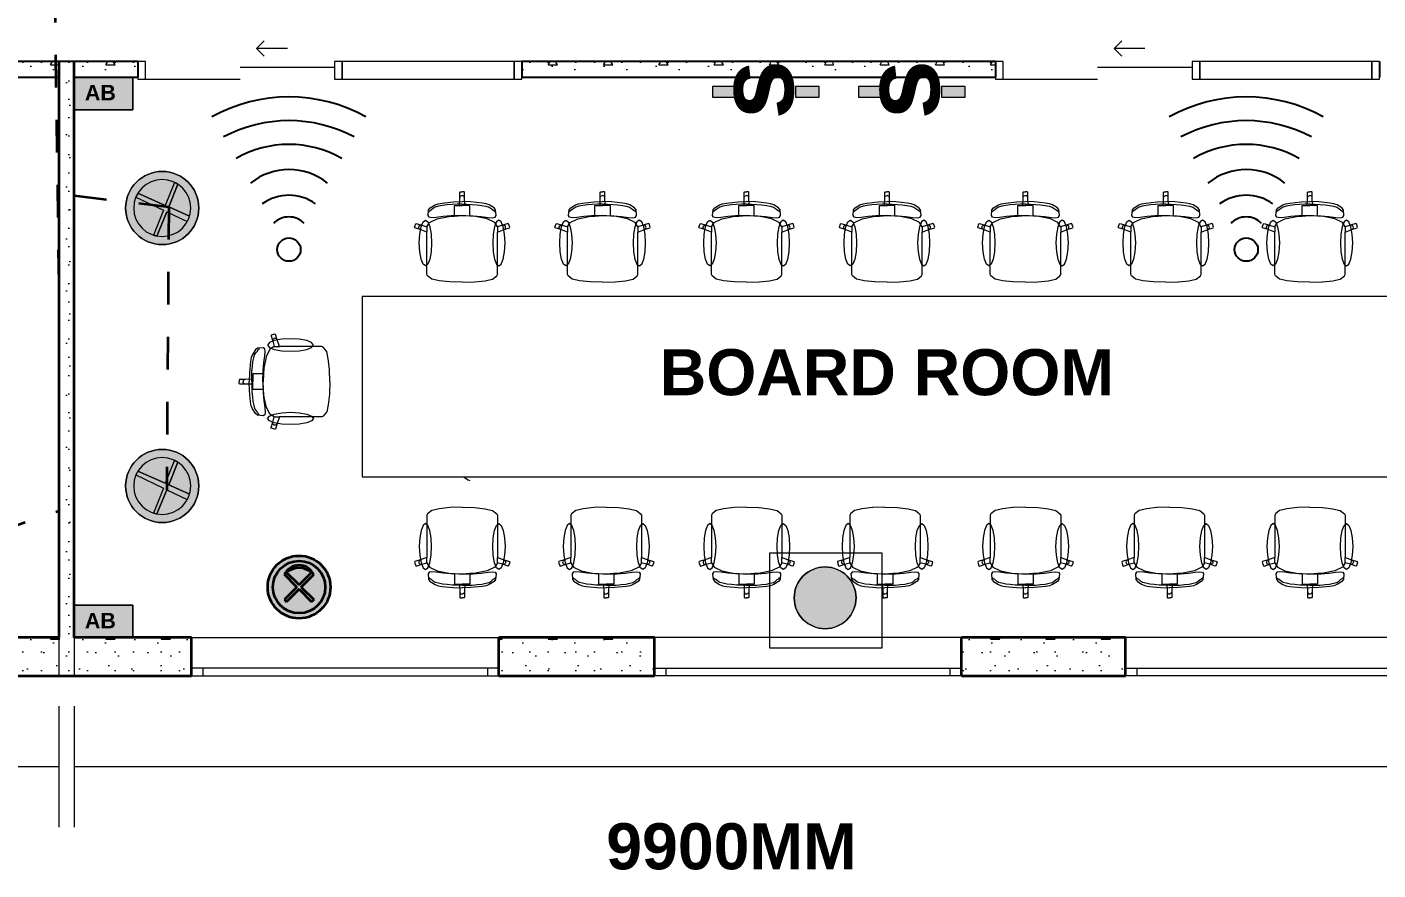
# Model space of a CAD drawing. Header units: millimetres. Extents: x -100675 to 28000, y -21133 to 42228.
# Drawn here: x -66573 to -57778, y 680 to 6170 of the extents above; entities that cross this region are included whole.
import ezdxf

# ---------------------------------------------------------------- set-up
doc = ezdxf.new("R2010")
doc.units = ezdxf.units.MM
doc.header["$MEASUREMENT"] = 0
doc.linetypes.add('Dashed', pattern=[423.333333, 211.666667, -211.666667])
doc.linetypes.add('Wipeout_Contour', pattern=[1000, 0, -1000])
for name, color, linetype, lineweight in [('New_2D Drafting - General_Pen_No__1', 7, 'Continuous', 13), ('New_2D Drafting - General_Pen_No__15', 214, 'Continuous', 25), ('New_2D Drafting - General_Pen_No__19', 255, 'Continuous', 0), ('New_2D Drafting - General_Pen_No__2', 8, 'Continuous', 15), ('New_2D Drafting - General_Pen_No__46', 5, 'Continuous', 25), ('New_2D Drafting - General_Pen_No__52', 15, 'Continuous', 20), ('New_Annotation - Text_Pen_No__19', 255, 'Continuous', 0), ('New_ARCHICAD Doors_Pen_No__47', 7, 'Continuous', 25), ('New_ARCHICAD Windows_Pen_No__27', 7, 'Continuous', 35), ('New_Interior - Furniture _Pen_No__19', 255, 'Continuous', 0), ('New_Structural - Bearing_Pen_No__20', 1, 'Continuous', 0), ('New_Structural - Bearing_Pen_No__21', 7, 'Continuous', 35), ('New_Structural - Bearing_Pen_No__27', 7, 'Continuous', 35), ('New_Structural - Bearing_Pen_No__46', 5, 'Continuous', 25), ('New_Structural - Bearing_Pen_No__47', 7, 'Continuous', 25), ('New_Structural - Bearing_Pen_No__98', 154, 'Continuous', 13)]:
    doc.layers.add(name, color=color, linetype=linetype, lineweight=lineweight)
for name, color, linetype, lineweight, true_color in [('New_2D Drafting - General_Pen_No__62', 7, 'Continuous', 20, 0xaaaaaa), ('New_2D Drafting - General_Pen_No__82', 7, 'Continuous', 20, 0xaaaaaa), ('New_Annotation - Text_Pen_No__86', 7, 'Continuous', 20, 0x5555ff), ('New_ARCHICAD Doors_Pen_No__23', 7, 'Continuous', 20, 0xff6600), ('New_ARCHICAD Doors_Pen_No__3', 7, 'Continuous', 18, 0xff6600), ('New_ARCHICAD Windows_Pen_No__23', 7, 'Continuous', 20, 0xff6600), ('New_ARCHICAD Windows_Pen_No__3', 7, 'Continuous', 18, 0xff6600), ('New_Interior - Furniture _Pen_No__4', 7, 'Continuous', 20, 0x029e21), ('New_Structural - Bearing_Pen_No__169', 7, 'Continuous', 13, 0x68b353), ('New_Structural - Bearing_Pen_No__170', 7, 'Continuous', 13, 0x9f9f00), ('New_Structural - Bearing_Pen_No__61', 7, 'Continuous', 20, 0x6a6a6a), ('New_Structural - Bearing_Pen_No__89', 7, 'Continuous', 20, 0x71cebe)]:
    doc.layers.add(name, color=color, linetype=linetype, lineweight=lineweight, true_color=true_color)
for name, color, linetype in [('New_ARCHICAD Doors', 7, 'Continuous'), ('New_ARCHICAD Windows', 7, 'Continuous'), ('New_Interior - Furniture', 7, 'Continuous'), ('New_Structural - Bearing', 7, 'Continuous')]:
    doc.layers.add(name, color=color, linetype=linetype)
doc.styles.add('GENERATED_STYLE_2', font='arial.ttf')
doc.linetypes.add('Double Slash', pattern='A,0,[2,commercial building_1.Shx,S=15.679012,R=0,X=0,Y=0],-1975.555563,0', length=1975.555563)
pattern_1 = [(0, (0, 0), (0, 623.5383), [60, -300]), (0, (180, 311.8), (0, 623.5383), [60, -300]), (60, (0, 0), (-540, 311.769), [60, -300]), (60, (360, 0), (-540, 311.769), [60, -300]), (120, (60, 0), (540, 311.769), [60, -300]), (120, (420, 0), (540, 311.769), [60, -300]), (0, (0, 60), (0, 120), [0, -120, 0, -180]), (45, (60, 60), (-84.85282, 84.85282), [0, -90, 0, -150])]

# ---------------------------------------------------------------- blocks, each defined once
blk = doc.blocks.new('Slab_7', base_point=(-65692.7, 5229.3))
at = {"layer": 'New_Structural - Bearing_Pen_No__89', "color": 123, "linetype": 'Continuous', "lineweight": 20, "true_color": 0x71cebe, "flags": 128}
for points in [[(-65692.7, 5229.3, -1), (-65692.7, 4752.8, -1)], [(-65692.7, 5176.6, 1), (-65692.7, 4805.5, 1)]]:
    blk.add_lwpolyline(points, format="xyb", close=True, dxfattribs=at)
blk = doc.blocks.new('Slab_8', base_point=(-65692.7, 3419.5))
at = {"layer": 'New_Structural - Bearing_Pen_No__89', "color": 123, "linetype": 'Continuous', "lineweight": 20, "true_color": 0x71cebe, "flags": 128}
for points in [[(-65692.7, 3419.5, -1), (-65692.7, 2943.1, -1)], [(-65692.7, 3366.8, 1), (-65692.7, 2995.7, 1)]]:
    blk.add_lwpolyline(points, format="xyb", close=True, dxfattribs=at)
blk = doc.blocks.new('Arch Sliding Door with Sidelight on Side 2 and Transom 24')
at = {"layer": 'New_ARCHICAD Doors_Pen_No__23', "color": 30, "linetype": 'Continuous', "lineweight": 20, "true_color": 0xff6600}
for p, q in [((-1200, 0), (-1250, 0)), ((-1250, 0), (-1250, -115)), ((-1200, -115), (-1200, 0)), ((-30, 0), (-80, 0)), ((-80, 0), (-80, -115)), ((-30, -115), (-30, 0)), ((1250, 0), (1200, 0)), ((1200, 0), (1200, -115)), ((1250, -115), (1250, 0)), ((-1250, -115), (-1200, -115)), ((-80, -115), (-30, -115)), ((1200, -115), (1250, -115))]:
    blk.add_line(p, q, dxfattribs=at)
at = {"layer": 'New_ARCHICAD Doors_Pen_No__23', "color": 30, "linetype": 'Continuous', "lineweight": 20, "true_color": 0xff6600, "flags": 128}
blk.add_lwpolyline([(-1200, -115), (-80, -115), (-80, 0), (-1200, 0)], close=True, dxfattribs=at)
at = {"layer": 'New_ARCHICAD Doors_Pen_No__3', "color": 30, "linetype": 'Continuous', "lineweight": 18, "true_color": 0xff6600}
for p, q in [((1200, 0), (585, 0)), ((585, -80), (-30, -80)), ((477.5, -200), (427.5, -150)), ((277.5, -200), (477.5, -200)), ((477.5, -200), (427.5, -250))]:
    blk.add_line(p, q, dxfattribs=at)
at = {"layer": 'New_ARCHICAD Doors_Pen_No__47', "color": 7, "linetype": 'Continuous', "lineweight": 25}
for p, q in [((-1250, -115), (-1250, -15)), ((-1250, -115), (-1250, -15)), ((1250, -115), (1250, -15)), ((1250, -115), (1250, -15))]:
    blk.add_line(p, q, dxfattribs=at)
blk = doc.blocks.new('Wall_18', base_point=(-56365.8, 5944.5))
at = {"color": 254, "linetype": 'Wipeout_Contour', "lineweight": 0, "ltscale": 267070.73157}
blk.add_wipeout([(-66365.8, 5944.5), (-66648.1, 5944.5), (-66648.1, 5844.5), (-66365.8, 5844.5)], dxfattribs=at).dxf.layer = 'New_Structural - Bearing'
at = {"color": 254, "linetype": 'Wipeout_Contour', "lineweight": 0, "ltscale": 265282.929399}
blk.add_wipeout([(-66265.8, 5844.5), (-65850.7, 5844.5), (-65850.7, 5944.5), (-66265.8, 5944.5)], dxfattribs=at).dxf.layer = 'New_Structural - Bearing'
at = {"color": 254, "linetype": 'Wipeout_Contour', "lineweight": 0, "ltscale": 248361.186796}
blk.add_wipeout([(-63350.7, 5944.5), (-63350.7, 5844.5), (-60268.6, 5844.5), (-60268.6, 5944.5)], dxfattribs=at).dxf.layer = 'New_Structural - Bearing'
at = {"layer": 'New_Structural - Bearing_Pen_No__169', "linetype": 'Continuous', "lineweight": 13, "true_color": 0x68b353}
h = blk.add_hatch(dxfattribs=at)
h.set_pattern_fill('Structural_Concrete', color=85, style=0, pattern_type=2)
h.set_pattern_definition(pattern_1)
h.paths.add_polyline_path([(-66365.8, 5944.5), (-66648.1, 5944.5), (-66648.1, 5844.5), (-66365.8, 5844.5)])
h = blk.add_hatch(dxfattribs=at)
h.set_pattern_fill('Structural_Concrete', color=85, style=0, pattern_type=2)
h.set_pattern_definition(pattern_1)
h.paths.add_polyline_path([(-66265.8, 5844.5), (-65850.7, 5844.5), (-65850.7, 5944.5), (-66265.8, 5944.5)])
h = blk.add_hatch(dxfattribs=at)
h.set_pattern_fill('Structural_Concrete', color=85, style=0, pattern_type=2)
h.set_pattern_definition(pattern_1)
h.paths.add_polyline_path([(-63350.7, 5944.5), (-63350.7, 5844.5), (-60268.6, 5844.5), (-60268.6, 5944.5)])
at = {"layer": 'New_Structural - Bearing_Pen_No__27', "color": 7, "linetype": 'Continuous', "lineweight": 35}
for p, q in [((-66365.8, 5944.5), (-66365.8, 5844.5)), ((-66265.8, 5844.5), (-66265.8, 5944.5))]:
    blk.add_line(p, q, dxfattribs=at)
at = {"layer": 'New_Structural - Bearing_Pen_No__47', "color": 7, "linetype": 'Continuous', "lineweight": 25}
for p, q in [((-65850.7, 5944.5), (-65850.7, 5844.5)), ((-63350.7, 5944.5), (-63350.7, 5844.5)), ((-60268.6, 5944.5), (-60268.6, 5844.5))]:
    blk.add_line(p, q, dxfattribs=at)
at = {"layer": 'New_Structural - Bearing_Pen_No__47', "color": 7, "linetype": 'Continuous', "lineweight": 25, "flags": 128}
for points in [[(-65850.7, 5944.5), (-66648.1, 5944.5)], [(-60268.6, 5944.5), (-63350.7, 5944.5)], [(-66648.1, 5844.5), (-66365.8, 5844.5)], [(-66265.8, 5844.5), (-65850.7, 5844.5)], [(-63350.7, 5844.5), (-60268.6, 5844.5)]]:
    blk.add_lwpolyline(points, dxfattribs=at)
at = {"layer": 'New_ARCHICAD Doors', "color": 21, "linetype": 'Continuous', "lineweight": 18, "true_color": 0xff9955, "zscale": 1000, "rotation": 180}
for p in [(-64600.7, 5829.5), (-59018.6, 5829.5)]:
    blk.add_blockref('Arch Sliding Door with Sidelight on Side 2 and Transom 24', p, dxfattribs=at)
blk = doc.blocks.new('Window 24_2')
at = {"layer": 'New_ARCHICAD Windows_Pen_No__23', "color": 30, "linetype": 'Continuous', "lineweight": 20, "true_color": 0xff6600}
for p, q in [((-1000, 0), (-925, 0)), ((-925, 0), (-925, -50)), ((925, -50), (925, 0)), ((925, 0), (1000, 0)), ((-925, -50), (-1000, -50)), ((1000, -50), (925, -50))]:
    blk.add_line(p, q, dxfattribs=at)
at = {"layer": 'New_ARCHICAD Windows_Pen_No__27', "color": 7, "linetype": 'Continuous', "lineweight": 35}
for p, q in [((-1000, 0), (-1000, -50)), ((-1000, 0), (-1000, -50)), ((1000, 0), (1000, -50)), ((1000, 0), (1000, -50)), ((-1000, -50), (-1000, -250)), ((1000, -50), (1000, -250))]:
    blk.add_line(p, q, dxfattribs=at)
at = {"layer": 'New_ARCHICAD Windows_Pen_No__3', "color": 30, "linetype": 'Continuous', "lineweight": 18, "true_color": 0xff6600}
for p, q in [((-1000, 0), (1000, 0)), ((-925, 0), (925, 0)), ((925, -50), (-925, -50)), ((-1000, -250), (1000, -250))]:
    blk.add_line(p, q, dxfattribs=at)
blk = doc.blocks.new('Wall_24', base_point=(-56365.8, 2194.5))
at = {"color": 254, "linetype": 'Wipeout_Contour', "lineweight": 0, "ltscale": 265405.390621}
blk.add_wipeout([(-67136.7, 2194.5), (-67136.7, 1944.5), (-65501.2, 1944.5), (-65501.2, 2194.5)], dxfattribs=at).dxf.layer = 'New_Structural - Bearing'
at = {"color": 254, "linetype": 'Wipeout_Contour', "lineweight": 0, "ltscale": 252116.047332}
blk.add_wipeout([(-63501.2, 1944.5), (-62488.6, 1944.5), (-62488.6, 2194.5), (-63501.2, 2194.5)], dxfattribs=at).dxf.layer = 'New_Structural - Bearing'
at = {"color": 254, "linetype": 'Wipeout_Contour', "lineweight": 0, "ltscale": 239965.016804}
blk.add_wipeout([(-60488.6, 1944.5), (-59422.2, 1944.5), (-59422.2, 2194.5), (-60488.6, 2194.5)], dxfattribs=at).dxf.layer = 'New_Structural - Bearing'
at = {"layer": 'New_Structural - Bearing_Pen_No__170', "linetype": 'Continuous', "lineweight": 13, "true_color": 0x9f9f00}
h = blk.add_hatch(dxfattribs=at)
h.set_pattern_fill('Structural_Concrete', color=54, style=0, pattern_type=2)
h.set_pattern_definition(pattern_1)
h.paths.add_polyline_path([(-67136.7, 2194.5), (-67136.7, 1944.5), (-65501.2, 1944.5), (-65501.2, 2194.5)])
h = blk.add_hatch(dxfattribs=at)
h.set_pattern_fill('Structural_Concrete', color=54, style=0, pattern_type=2)
h.set_pattern_definition(pattern_1)
h.paths.add_polyline_path([(-63501.2, 1944.5), (-62488.6, 1944.5), (-62488.6, 2194.5), (-63501.2, 2194.5)])
h = blk.add_hatch(dxfattribs=at)
h.set_pattern_fill('Structural_Concrete', color=54, style=0, pattern_type=2)
h.set_pattern_definition(pattern_1)
h.paths.add_polyline_path([(-60488.6, 1944.5), (-59422.2, 1944.5), (-59422.2, 2194.5), (-60488.6, 2194.5)])
at = {"layer": 'New_Structural - Bearing_Pen_No__27', "color": 7, "linetype": 'Continuous', "lineweight": 35}
for p, q in [((-65501.2, 1994.5), (-65501.2, 2194.5)), ((-63501.2, 1994.5), (-63501.2, 2194.5)), ((-62488.6, 1994.5), (-62488.6, 2194.5)), ((-60488.6, 1994.5), (-60488.6, 2194.5)), ((-59422.2, 1994.5), (-59422.2, 2194.5)), ((-65501.2, 1944.5), (-65501.2, 1994.5)), ((-63501.2, 1944.5), (-63501.2, 1994.5)), ((-62488.6, 1944.5), (-62488.6, 1994.5)), ((-60488.6, 1944.5), (-60488.6, 1994.5)), ((-59422.2, 1944.5), (-59422.2, 1994.5))]:
    blk.add_line(p, q, dxfattribs=at)
at = {"layer": 'New_Structural - Bearing_Pen_No__27', "color": 7, "linetype": 'Continuous', "lineweight": 35, "flags": 128}
for points in [[(-66365.8, 2194.5), (-67136.7, 2194.5)], [(-65501.2, 2194.5), (-66265.8, 2194.5)], [(-62488.6, 2194.5), (-63501.2, 2194.5)], [(-59422.2, 2194.5), (-60488.6, 2194.5)], [(-67136.7, 1944.5), (-65501.2, 1944.5)], [(-63501.2, 1944.5), (-62488.6, 1944.5)], [(-60488.6, 1944.5), (-59422.2, 1944.5)]]:
    blk.add_lwpolyline(points, dxfattribs=at)
at = {"layer": 'New_ARCHICAD Windows', "color": 21, "linetype": 'Continuous', "lineweight": 18, "true_color": 0xff9955, "xscale": -1, "zscale": 1000, "rotation": 180}
blk.add_blockref('Window 24_2', (-64501.2, 1944.5), dxfattribs=at)
at = {"layer": 'New_ARCHICAD Windows', "color": 21, "linetype": 'Continuous', "lineweight": 18, "true_color": 0xff9955, "zscale": 1000, "rotation": 180}
for p in [(-61488.6, 1944.5), (-58422.2, 1944.5)]:
    blk.add_blockref('Window 24_2', p, dxfattribs=at)
blk = doc.blocks.new('Wall_31', base_point=(-66365.8, 5944.5))
at = {"color": 254, "linetype": 'Wipeout_Contour', "lineweight": 0, "ltscale": 266308.979982}
blk.add_wipeout([(-66365.8, 5844.5), (-66265.8, 5844.5), (-66265.8, 5944.5), (-66365.8, 5944.5)], dxfattribs=at).dxf.layer = 'New_Structural - Bearing'
at = {"layer": 'New_Structural - Bearing_Pen_No__170', "linetype": 'Continuous', "lineweight": 13, "true_color": 0x9f9f00}
h = blk.add_hatch(dxfattribs=at)
h.set_pattern_fill('Structural_Concrete', color=54, style=0, pattern_type=2)
h.set_pattern_definition(pattern_1)
h.paths.add_polyline_path([(-66365.8, 5844.5), (-66265.8, 5844.5), (-66265.8, 5944.5), (-66365.8, 5944.5)])
at = {"layer": 'New_Structural - Bearing_Pen_No__47', "color": 7, "linetype": 'Continuous', "lineweight": 25}
blk.add_line((-66265.8, 5944.5), (-66365.8, 5944.5), dxfattribs=at)
at = {"color": 254, "linetype": 'Wipeout_Contour', "lineweight": 0, "ltscale": 265849.790676}
blk.add_wipeout([(-66365.8, 5844.5), (-66365.8, 2194.5), (-66265.8, 2194.5), (-66265.8, 5844.5)], dxfattribs=at).dxf.layer = 'New_Structural - Bearing'
at = {"layer": 'New_Structural - Bearing_Pen_No__170', "linetype": 'Continuous', "lineweight": 13, "true_color": 0x9f9f00}
h = blk.add_hatch(dxfattribs=at)
h.set_pattern_fill('Structural_Concrete', color=54, style=0, pattern_type=2)
h.set_pattern_definition(pattern_1)
h.paths.add_polyline_path([(-66365.8, 5844.5), (-66365.8, 2194.5), (-66265.8, 2194.5), (-66265.8, 5844.5)])
at = {"layer": 'New_Structural - Bearing_Pen_No__27', "color": 7, "linetype": 'Continuous', "lineweight": 35}
for p, q in [((-66365.8, 5944.5), (-66365.8, 5844.5)), ((-66265.8, 5844.5), (-66265.8, 5944.5))]:
    blk.add_line(p, q, dxfattribs=at)
at = {"layer": 'New_Structural - Bearing_Pen_No__27', "color": 7, "linetype": 'Continuous', "lineweight": 35, "flags": 128}
for points in [[(-66365.8, 5844.5), (-66365.8, 2194.5)], [(-66265.8, 2194.5), (-66265.8, 5844.5)]]:
    blk.add_lwpolyline(points, dxfattribs=at)
blk = doc.blocks.new('Dining Table 01 24')
at = {"layer": 'New_Interior - Furniture _Pen_No__19', "color": 255, "linetype": 'Continuous', "lineweight": 0, "flags": 128}
blk.add_lwpolyline([(0, 0), (6785.6, 0), (6785.6, 1174.5), (0, 1174.5)], close=True, dxfattribs=at)
at = {"layer": 'New_Interior - Furniture _Pen_No__4', "color": 104, "linetype": 'Continuous', "lineweight": 20, "true_color": 0x029e21}
for p, q in [((6785.6, 1174.5), (0, 1174.5)), ((0, 1174.5), (0, 0)), ((6785.6, 0), (6785.6, 1174.5)), ((0, 0), (6785.6, 0))]:
    blk.add_line(p, q, dxfattribs=at)
blk = doc.blocks.new('Office Chair 06 24')
at = {"layer": 'New_Interior - Furniture _Pen_No__4', "color": 104, "linetype": 'Continuous', "lineweight": 20, "true_color": 0x029e21}
for p, q in [((293.1, 500.3), (294.9, 550.1)), ((294.9, 587), (297.9, 590)), ((294.9, 550.1), (294.9, 587)), ((294.9, 550.1), (296.1, 555.8)), ((296.1, 555.8), (299.3, 560.7)), ((297.9, 590), (310, 590)), ((299.3, 560.7), (304.2, 563.9)), ((304.2, 563.9), (310, 565.1)), ((322.1, 590), (310, 590)), ((315.8, 563.9), (310, 565.1)), ((320.7, 560.7), (315.8, 563.9)), ((323.9, 555.8), (320.7, 560.7)), ((325.1, 587), (322.1, 590)), ((325.1, 550.1), (323.9, 555.8)), ((325.1, 550.1), (325.1, 587)), ((326.9, 500.3), (325.1, 550.1)), ((88.6, 434.7), (91.9, 470.8)), ((95, 460.2), (91.2, 457.6)), ((91.9, 470.8), (102.4, 484)), ((101.2, 465.4), (95, 460.2)), ((110.3, 471.5), (101.2, 465.4)), ((102.4, 484), (133.5, 504)), ((122, 481.6), (110.3, 471.5)), ((135.2, 489.3), (122, 481.6)), ((133.5, 504), (153.4, 511.3)), ((155.5, 495.5), (135.2, 489.3)), ((153.4, 511.3), (179.3, 516.1)), ((181.5, 500.5), (155.5, 495.5)), ((179.3, 516.1), (252.5, 523.1)), ((211.5, 504.2), (181.5, 500.5)), ((243.9, 506.7), (211.5, 504.2)), ((277.3, 508.2), (243.9, 506.7)), ((252.5, 523.1), (310, 525.2)), ((259.7, 470.3), (259.7, 500.3)), ((259.7, 500.3), (293.1, 500.3)), ((259.7, 431.6), (259.7, 470.3)), ((310, 508.6), (277.3, 508.2)), ((293.1, 500.3), (310, 500.3)), ((367.5, 523.1), (310, 525.2)), ((310, 508.6), (342.7, 508.2)), ((326.9, 500.3), (310, 500.3)), ((360.3, 500.3), (326.9, 500.3)), ((342.7, 508.2), (376.1, 506.7)), ((360.3, 470.3), (360.3, 500.3)), ((360.3, 431.6), (360.3, 470.3)), ((440.7, 516.1), (367.5, 523.1)), ((376.1, 506.7), (408.5, 504.2)), ((408.5, 504.2), (438.5, 500.5)), ((438.5, 500.5), (464.5, 495.5)), ((466.6, 511.3), (440.7, 516.1)), ((464.5, 495.5), (484.8, 489.3)), ((486.5, 504), (466.6, 511.3)), ((484.8, 489.3), (498, 481.6)), ((517.6, 484), (486.5, 504)), ((498, 481.6), (509.7, 471.5)), ((509.7, 471.5), (518.8, 465.4)), ((528.1, 470.8), (517.6, 484)), ((518.8, 465.4), (525, 460.2)), ((525, 460.2), (528.8, 457.6)), ((531.4, 434.7), (528.1, 470.8)), ((0, 358.1), (7.5, 380.9)), ((1.9, 354.4), (0, 358.1)), ((37.4, 343), (1.9, 354.4)), ((7.5, 380.9), (11.3, 382.8)), ((11.3, 382.8), (46.7, 371.4)), ((27, 356), (27.7, 361.8)), ((28.6, 350.4), (27, 356)), ((27.7, 361.8), (30.5, 366.9)), ((30.5, 366.9), (35.2, 370.5)), ((35.2, 370.5), (40.8, 372.1)), ((40.8, 372.1), (46.7, 371.4)), ((46.7, 371.4), (80.8, 361.7)), ((80.7, 361.5), (80.8, 361.7)), ((80.7, 361.5), (80.7, 327.3)), ((80.8, 361.7), (98.2, 389.6)), ((95.3, 423.1), (88.6, 434.7)), ((112.5, 420.1), (95.3, 423.1)), ((98.2, 389.6), (147.9, 413.4)), ((141.5, 422.7), (112.5, 420.1)), ((186.8, 428.5), (141.5, 422.7)), ((147.9, 413.4), (222.3, 429.2)), ((237.7, 433.2), (186.8, 428.5)), ((222.3, 429.2), (259.7, 431.6)), ((310, 435.5), (237.7, 433.2)), ((259.7, 431.6), (310, 434.8)), ((310, 435.5), (382.3, 433.2)), ((360.3, 431.6), (310, 434.8)), ((397.7, 429.2), (360.3, 431.6)), ((382.3, 433.2), (433.2, 428.5)), ((472.1, 413.4), (397.7, 429.2)), ((433.2, 428.5), (478.5, 422.7)), ((521.8, 389.6), (472.1, 413.4)), ((478.5, 422.7), (507.5, 420.1)), ((507.5, 420.1), (524.7, 423.1)), ((539.2, 361.7), (521.8, 389.6)), ((524.7, 423.1), (531.4, 434.7)), ((573.3, 371.4), (539.2, 361.7)), ((539.3, 361.5), (539.2, 361.7)), ((539.3, 361.5), (539.3, 327.3)), ((608.7, 382.8), (573.3, 371.4)), ((579.2, 372.1), (573.3, 371.4)), ((584.8, 370.5), (579.2, 372.1)), ((582.6, 343), (618.1, 354.4)), ((589.5, 366.9), (584.8, 370.5)), ((592.3, 361.8), (589.5, 366.9)), ((591.4, 350.4), (593, 356)), ((593, 356), (592.3, 361.8)), ((612.5, 380.9), (608.7, 382.8)), ((620, 358.1), (612.5, 380.9)), ((618.1, 354.4), (620, 358.1)), ((32.2, 345.8), (28.6, 350.4)), ((37.4, 343), (32.2, 345.8)), ((80.7, 327.3), (37.4, 343)), ((80.7, 118.2), (80.7, 327.3)), ((539.3, 327.3), (582.6, 343)), ((539.3, 118.2), (539.3, 327.3)), ((582.6, 343), (587.8, 345.8)), ((587.8, 345.8), (591.4, 350.4)), ((80.7, 82.1), (80.7, 118.2)), ((539.3, 82.1), (539.3, 118.2)), ((80.7, 51), (80.7, 82.1)), ((85.3, 42.4), (80.7, 51)), ((112.1, 21.3), (85.3, 42.4)), ((114.2, 20.4), (112.1, 21.3)), ((160.1, 9.7), (114.2, 20.4)), ((228.9, 2.6), (160.1, 9.7)), ((230, 2.5), (228.9, 2.6)), ((310, 0), (230, 2.5)), ((310, 0), (390, 2.5)), ((390, 2.5), (391.1, 2.6)), ((391.1, 2.6), (459.9, 9.7)), ((459.9, 9.7), (505.8, 20.4)), ((505.8, 20.4), (507.9, 21.3)), ((507.9, 21.3), (534.7, 42.4)), ((534.7, 42.4), (539.3, 51)), ((539.3, 51), (539.3, 82.1))]:
    blk.add_line(p, q, dxfattribs=at)
at = {"layer": 'New_Interior - Furniture _Pen_No__4', "color": 104, "linetype": 'Continuous', "lineweight": 20, "true_color": 0x029e21, "flags": 128}
for points in [[(30.7, 255.9), (33.8, 313), (42.5, 361.3), (55.6, 393.6), (71, 405), (86.4, 393.6), (99.5, 361.3), (108.2, 313), (111.2, 255.9), (108.2, 198.9), (99.5, 150.6), (86.4, 118.3), (71, 106.9), (55.6, 118.3), (42.5, 150.6), (33.8, 198.9)], [(589.3, 255.9), (586.2, 313), (577.5, 361.3), (564.4, 393.6), (549, 405), (533.6, 393.6), (520.5, 361.3), (511.8, 313), (508.8, 255.9), (511.8, 198.9), (520.5, 150.6), (533.6, 118.3), (549, 106.9), (564.4, 118.3), (577.5, 150.6), (586.2, 198.9)]]:
    blk.add_lwpolyline(points, close=True, dxfattribs=at)

msp = doc.modelspace()

# ---------------------------------------------------------------- hatches: boundary and pattern name
at = {"layer": 'New_2D Drafting - General_Pen_No__15', "linetype": 'Continuous', "lineweight": 25}
msp.add_hatch(color=214, dxfattribs=at).paths.add_polyline_path([(-64897.5, 2604.2), (-64816.1, 2522.8), (-64897.1, 2441.8), (-64882.9, 2427.6), (-64801.9, 2508.6), (-64720.9, 2427.6), (-64706.8, 2441.8), (-64787.8, 2522.8), (-64706.7, 2603.9, 0.635621), (-64897.6, 2604.2)])
msp.add_hatch(color=214, dxfattribs=at).paths.add_polyline_path([(-64897.5, 2604.2), (-64816.1, 2522.8), (-64897.1, 2441.8), (-64882.9, 2427.6), (-64801.9, 2508.6), (-64720.9, 2427.6), (-64706.8, 2441.8), (-64787.8, 2522.8), (-64706.7, 2603.9, 0.635621), (-64897.6, 2604.2)])
at = {"layer": 'New_2D Drafting - General_Pen_No__19', "linetype": 'Continuous', "lineweight": 0}
for points in [[(-64631.5, 2522.8, 1), (-64972.3, 2522.8, 1)], [(-64721.2, 2617.6, 0.367883), (-64882.7, 2617.6), (-64801.9, 2536.9)], [(-64721.2, 2617.6, 0.367883), (-64882.7, 2617.6), (-64801.9, 2536.9)]]:
    msp.add_hatch(color=255, dxfattribs=at).paths.add_polyline_path(points)
at = {"layer": 'New_2D Drafting - General_Pen_No__46', "linetype": 'Continuous', "lineweight": 25}
msp.add_hatch(color=5, dxfattribs=at).paths.add_polyline_path([(-65006.3, 2522.8, 1), (-64597.6, 2522.8, 1)])
at = {"layer": 'New_2D Drafting - General_Pen_No__52', "linetype": 'Continuous', "lineweight": 20}
for points in [[(-65884.8, 5631.8), (-65884.8, 5844.5), (-66265.8, 5844.5), (-66265.8, 5631.8)], [(-61176.2, 2452.7, 1), (-61578.5, 2452.7, 1)], [(-65884.8, 2193), (-65884.8, 2405.7), (-66265.8, 2405.7), (-66265.8, 2193)]]:
    msp.add_hatch(color=15, dxfattribs=at).paths.add_polyline_path(points)
at = {"layer": 'New_2D Drafting - General_Pen_No__82', "linetype": 'Continuous', "lineweight": 20, "true_color": 0xaaaaaa}
for points in [[(-62111.3, 5781.7), (-62111.3, 5714.1), (-61956.7, 5714.1), (-61956.7, 5781.7)], [(-61570.1, 5781.7), (-61570.1, 5714.1), (-61415.4, 5714.1), (-61415.4, 5781.7)], [(-61161.1, 5781.7), (-61161.1, 5714.1), (-61006.5, 5714.1), (-61006.5, 5781.7)], [(-60619.9, 5781.7), (-60619.9, 5714.1), (-60465.2, 5714.1), (-60465.2, 5781.7)], [(-65692.7, 5229.3, 1), (-65692.7, 4752.8, 1)], [(-65514.8, 4938.3), (-65650.6, 4998.7), (-65590.7, 5146, 0.034067), (-65612.7, 5158.4), (-65672.5, 5008.4), (-65851, 5087.8, 0.037873), (-65863.7, 5062.8), (-65685, 4977.1), (-65749.8, 4814.5, 0.030742), (-65727.7, 4808.9), (-65663.5, 4966.8), (-65529.5, 4902.6, 0.052198)], [(-65692.7, 3419.5, 1), (-65692.7, 2943.1, 1)], [(-65514.8, 3128.6), (-65650.6, 3188.9), (-65590.7, 3336.3, 0.034067), (-65612.7, 3348.7), (-65672.5, 3198.7), (-65851, 3278, 0.037873), (-65863.7, 3253), (-65685, 3167.4), (-65749.8, 3004.8, 0.030742), (-65727.7, 2999.1), (-65663.5, 3157.1), (-65529.5, 3092.9, 0.052198)]]:
    msp.add_hatch(color=253, dxfattribs=at).paths.add_polyline_path(points)

# ---------------------------------------------------------------- linework, layer by layer
at = {"layer": 'New_2D Drafting - General_Pen_No__1', "color": 7, "linetype": 'Continuous', "lineweight": 13, "flags": 128}
for points in [[(-65884.8, 5631.8), (-65884.8, 5844.5), (-66265.8, 5844.5), (-66265.8, 5631.8)], [(-65884.8, 2193), (-65884.8, 2405.7), (-66265.8, 2405.7), (-66265.8, 2193)]]:
    msp.add_lwpolyline(points, close=True, dxfattribs=at)
for points in [[(-65006.3, 2522.8, 1), (-64597.6, 2522.8, 1)], [(-64631.5, 2522.8, 1), (-64972.3, 2522.8, 1)], [(-64897.5, 2604.2), (-64816.1, 2522.8), (-64897.1, 2441.8), (-64882.9, 2427.6), (-64801.9, 2508.6), (-64720.9, 2427.6), (-64706.8, 2441.8), (-64787.8, 2522.8), (-64706.7, 2603.9, 0.635621), (-64897.6, 2604.2)], [(-64897.5, 2604.2), (-64816.1, 2522.8), (-64897.1, 2441.8), (-64882.9, 2427.6), (-64801.9, 2508.6), (-64720.9, 2427.6), (-64706.8, 2441.8), (-64787.8, 2522.8), (-64706.7, 2603.9, 0.635621), (-64897.6, 2604.2)], [(-64721.2, 2617.6, 0.367883), (-64882.7, 2617.6), (-64801.9, 2536.9)], [(-64721.2, 2617.6, 0.367883), (-64882.7, 2617.6), (-64801.9, 2536.9)], [(-61176.2, 2452.7, 1), (-61578.5, 2452.7, 1)]]:
    msp.add_lwpolyline(points, format="xyb", close=True, dxfattribs=at)
at = {"layer": 'New_2D Drafting - General_Pen_No__2', "color": 8, "linetype": 'Continuous', "lineweight": 15, "flags": 128}
for points in [[(-62111.3, 5781.7), (-62111.3, 5714.1), (-61956.7, 5714.1), (-61956.7, 5781.7)], [(-61570.1, 5781.7), (-61570.1, 5714.1), (-61415.4, 5714.1), (-61415.4, 5781.7)], [(-61161.1, 5781.7), (-61161.1, 5714.1), (-61006.5, 5714.1), (-61006.5, 5781.7)], [(-60619.9, 5781.7), (-60619.9, 5714.1), (-60465.2, 5714.1), (-60465.2, 5781.7)]]:
    msp.add_lwpolyline(points, close=True, dxfattribs=at)
for points in [[(-65692.7, 5229.3, 1), (-65692.7, 4752.8, 1)], [(-65692.7, 4805.5, 1), (-65692.7, 5176.6, 1)], [(-65692.7, 5176.6, 1), (-65692.7, 4805.5, 1)], [(-65514.8, 4938.3), (-65650.6, 4998.7), (-65590.7, 5146, 0.034067), (-65612.7, 5158.4), (-65672.5, 5008.4), (-65851, 5087.8, 0.037873), (-65863.7, 5062.8), (-65685, 4977.1), (-65749.8, 4814.5, 0.030742), (-65727.7, 4808.9), (-65663.5, 4966.8), (-65529.5, 4902.6, 0.052198)], [(-65692.7, 3419.5, 1), (-65692.7, 2943.1, 1)], [(-65692.7, 2995.7, 1), (-65692.7, 3366.8, 1)], [(-65692.7, 3366.8, 1), (-65692.7, 2995.7, 1)], [(-65514.8, 3128.6), (-65650.6, 3188.9), (-65590.7, 3336.3, 0.034067), (-65612.7, 3348.7), (-65672.5, 3198.7), (-65851, 3278, 0.037873), (-65863.7, 3253), (-65685, 3167.4), (-65749.8, 3004.8, 0.030742), (-65727.7, 2999.1), (-65663.5, 3157.1), (-65529.5, 3092.9, 0.052198)]]:
    msp.add_lwpolyline(points, format="xyb", close=True, dxfattribs=at)
at = {"layer": 'New_2D Drafting - General_Pen_No__62', "color": 253, "linetype": 'Continuous', "lineweight": 20, "true_color": 0xaaaaaa}
for p, q in [((-66365.8, 1747.7), (-66365.8, 958.8)), ((-66265.8, 1747.7), (-66265.8, 958.8)), ((-66365.8, 1352.3), (-70265.8, 1352.3)), ((-56365.8, 1352.3), (-66265.8, 1352.3))]:
    msp.add_line(p, q, dxfattribs=at)
at = {"layer": 'New_Structural - Bearing_Pen_No__20', "color": 1, "linetype": 'Double Slash', "lineweight": 0}
msp.add_line((-61738, 2745.6), (-61007.7, 2745.6), dxfattribs=at)
msp.add_circle((-61377.4, 2452.7), 201.2, dxfattribs=at)
at = {"layer": 'New_Structural - Bearing_Pen_No__21', "color": 7, "linetype": 'Continuous', "lineweight": 35}
for p, q in [((-64816.1, 2522.8), (-64897.5, 2604.2)), ((-64801.9, 2536.9), (-64882.9, 2617.9)), ((-64801.9, 2536.9), (-64720.9, 2617.9)), ((-64787.8, 2522.8), (-64706.7, 2603.9)), ((-64816.1, 2522.8), (-64897.1, 2441.8)), ((-64801.9, 2508.6), (-64882.9, 2427.6)), ((-64801.9, 2508.6), (-64720.9, 2427.6)), ((-64787.8, 2522.8), (-64706.8, 2441.8)), ((-64897.1, 2441.8), (-64882.9, 2427.6)), ((-64706.8, 2441.8), (-64720.9, 2427.6))]:
    msp.add_line(p, q, dxfattribs=at)
for radius in [204.4, 170.4]:
    msp.add_circle((-64801.9, 2522.8), radius, dxfattribs=at)
msp.add_arc((-64801.9, 2522.8), 124.6, 49.60453, 130.39547, dxfattribs=at)
msp.add_ellipse((-64802.2, 2557.4), major_axis=(0, 108), ratio=0.979321, start_param=5.156899, end_param=7.405532, dxfattribs=at)
at = {"layer": 'New_Structural - Bearing_Pen_No__46', "color": 5, "linetype": 'Continuous', "lineweight": 25}
for centre in [(-64867.7, 4720.3), (-58635.6, 4720.3)]:
    msp.add_circle(centre, 76, dxfattribs=at)
for centre in [(-64867.8, 4795.7), (-58635.7, 4795.7)]:
    msp.add_arc(centre, 137.8, 44.03804, 135.96196, dxfattribs=at)
at = {"layer": 'New_Structural - Bearing_Pen_No__61', "color": 251, "linetype": 'Continuous', "lineweight": 20, "true_color": 0x6a6a6a}
for p, q in [((-65612.7, 3348.7), (-65672.5, 3198.7)), ((-65851, 3278), (-65672.5, 3198.7)), ((-65590.7, 3336.3), (-65650.6, 3188.9)), ((-65863.7, 3253), (-65685, 3167.4)), ((-65685, 3167.4), (-65749.8, 3004.8)), ((-65650.6, 3188.9), (-65514.8, 3128.6)), ((-65663.5, 3157.1), (-65727.7, 2999.1)), ((-65663.5, 3157.1), (-65529.5, 3092.9))]:
    msp.add_line(p, q, dxfattribs=at)
at = {"layer": 'New_Structural - Bearing_Pen_No__98', "color": 154, "linetype": 'Continuous', "lineweight": 13}
msp.add_arc((-63430.2, 3686.4), 537.4, 235.98629, 241.02223, dxfattribs=at)

# ---------------------------------------------------------------- block references
at = {"layer": 'New_Interior - Furniture', "color": 104, "linetype": 'Continuous', "lineweight": 20, "true_color": 0x029e21, "zscale": 1000}
msp.add_blockref('Dining Table 01 24', (-64391.6, 3239.7), dxfattribs=at)
for p, rotation in [((-64601.7, 3550.2), 90), ((-63430.2, 3042.7), 180), ((-62492.9, 3042.7), 180), ((-61578.5, 3042.7), 180), ((-60677.6, 3042.7), 180), ((-59763.2, 3042.7), 180), ((-58825.9, 3042.7), 180), ((-57911.5, 3042.7), 180)]:
    msp.add_blockref('Office Chair 06 24', p, dxfattribs=dict(at, rotation=rotation))
at = {"layer": 'New_Structural - Bearing', "color": 123, "linetype": 'Continuous', "lineweight": 20, "true_color": 0x71cebe}
for name, p in [('Slab_7', (-65692.7, 5229.3)), ('Slab_8', (-65692.7, 3419.5))]:
    msp.add_blockref(name, p, dxfattribs=at)

# ---------------------------------------------------------------- texts
at = {"layer": 'New_Annotation - Text_Pen_No__19', "color": 255, "linetype": 'Continuous', "lineweight": 0, "insert": (-66095.4, 2353.9), "char_height": 100, "attachment_point": 2, "style": 'GENERATED_STYLE_2'}
msp.add_mtext('\\A1;{\\pqc;\\fArial|b1|i0|c0|p34;AB}', dxfattribs=at)
at = {"layer": 'New_Annotation - Text_Pen_No__86', "color": 173, "linetype": 'Continuous', "lineweight": 20, "true_color": 0x5555ff, "char_height": 300, "attachment_point": 2, "style": 'GENERATED_STYLE_2'}
for s, insert in [('\\A1;{\\pqc;\\fArial|b1|i0|c0|p34;BOARD ROOM}', (-60975.4, 4072)), ('\\A1;{\\pqc;\\fArial|b1|i0|c0|p34;9900MM}', (-61987, 984.6))]:
    msp.add_mtext(s, dxfattribs=dict(at, insert=insert))

# ---------------------------------------------------------------- next in the draw order: block references
at = {"layer": 'New_Structural - Bearing', "color": 7, "lineweight": 25}
msp.add_blockref('Wall_18', (-56365.8, 5944.5), dxfattribs=at)
at = {"layer": 'New_Structural - Bearing', "color": 7, "lineweight": 35}
msp.add_blockref('Wall_24', (-56365.8, 2194.5), dxfattribs=at)

# ---------------------------------------------------------------- next in the draw order: linework, layer by layer
at = {"layer": 'New_Structural - Bearing_Pen_No__20', "color": 1, "linetype": 'Continuous', "lineweight": 0}
for p, q in [((-65884.8, 5844.5), (-65884.8, 5631.8)), ((-65884.8, 2405.7), (-65884.8, 2193))]:
    msp.add_line(p, q, dxfattribs=at)
at = {"layer": 'New_Structural - Bearing_Pen_No__20', "color": 1, "linetype": 'Double Slash', "lineweight": 0}
for p, q in [((-61738, 2124.3), (-61738, 2745.6)), ((-61007.7, 2745.6), (-61007.7, 2124.3)), ((-61007.7, 2124.3), (-61738, 2124.3))]:
    msp.add_line(p, q, dxfattribs=at)
at = {"layer": 'New_Structural - Bearing_Pen_No__21', "color": 7, "linetype": 'Dashed', "lineweight": 35}
msp.add_line((-65650.6, 4998.7), (-65663.5, 3157.1), dxfattribs=at)
at = {"layer": 'New_Structural - Bearing_Pen_No__46', "color": 5, "linetype": 'Continuous', "lineweight": 25}
for centre, radius, start, end in [((-64867.7, 4677.5), 1037.2, 61.16506, 118.9004), ((-58635.6, 4677.5), 1037.2, 61.16506, 118.9004), ((-64868.2, 4654.4), 905.8, 62.03511, 117.96489), ((-58636.2, 4654.4), 905.8, 62.03511, 117.96489), ((-64868.1, 4714.3), 691.3, 60.19596, 119.80404), ((-58636, 4714.3), 691.3, 60.19596, 119.80404), ((-64867.8, 4842.5), 398.9, 51.15503, 128.91043), ((-58635.7, 4842.5), 398.9, 51.15503, 128.91043), ((-64867.9, 4773.1), 301.2, 54.90693, 125.09307), ((-58635.8, 4773.1), 301.2, 54.90693, 125.09307)]:
    msp.add_arc(centre, radius, start, end, dxfattribs=at)
at = {"layer": 'New_Structural - Bearing_Pen_No__61', "color": 251, "linetype": 'Continuous', "lineweight": 20, "true_color": 0x6a6a6a}
for p, q in [((-61956.7, 5781.7), (-62111.3, 5781.7)), ((-62111.3, 5781.7), (-62111.3, 5714.1)), ((-61956.7, 5714.1), (-61956.7, 5781.7)), ((-61415.4, 5781.7), (-61570.1, 5781.7)), ((-61570.1, 5781.7), (-61570.1, 5714.1)), ((-61415.4, 5714.1), (-61415.4, 5781.7)), ((-61006.5, 5781.7), (-61161.1, 5781.7)), ((-61161.1, 5781.7), (-61161.1, 5714.1)), ((-61006.5, 5714.1), (-61006.5, 5781.7)), ((-60465.2, 5781.7), (-60619.9, 5781.7)), ((-60619.9, 5781.7), (-60619.9, 5714.1)), ((-60465.2, 5714.1), (-60465.2, 5781.7)), ((-62111.3, 5714.1), (-61956.7, 5714.1)), ((-61570.1, 5714.1), (-61415.4, 5714.1)), ((-61161.1, 5714.1), (-61006.5, 5714.1)), ((-60619.9, 5714.1), (-60465.2, 5714.1)), ((-65612.7, 5158.4), (-65672.5, 5008.4)), ((-65590.7, 5146), (-65650.6, 4998.7)), ((-65863.7, 5062.8), (-65685, 4977.1)), ((-65851, 5087.8), (-65672.5, 5008.4)), ((-65685, 4977.1), (-65749.8, 4814.5)), ((-65663.5, 4966.8), (-65727.7, 4808.9)), ((-65663.5, 4966.8), (-65529.5, 4902.6)), ((-65650.6, 4998.7), (-65514.8, 4938.3))]:
    msp.add_line(p, q, dxfattribs=at)

# ---------------------------------------------------------------- next in the draw order: block references
at = {"layer": 'New_Interior - Furniture', "color": 104, "linetype": 'Continuous', "lineweight": 20, "true_color": 0x029e21, "zscale": 1000}
for p in [(-64050.2, 4507.6), (-63135.8, 4507.6), (-62198.5, 4507.6), (-61284.1, 4507.6), (-60383.2, 4507.6), (-59468.7, 4507.6), (-58531.5, 4507.6)]:
    msp.add_blockref('Office Chair 06 24', p, dxfattribs=at)
at = {"layer": 'New_Structural - Bearing', "color": 7, "lineweight": 35}
msp.add_blockref('Wall_31', (-66365.8, 5944.5), dxfattribs=at)

# ---------------------------------------------------------------- next in the draw order: texts
at = {"layer": 'New_Annotation - Text_Pen_No__19', "color": 255, "linetype": 'Continuous', "lineweight": 0, "insert": (-66095.4, 5792.7), "char_height": 100, "attachment_point": 2, "style": 'GENERATED_STYLE_2'}
msp.add_mtext('\\A1;{\\pqc;\\fArial|b1|i0|c0|p34;AB}', dxfattribs=at)
at = {"layer": 'New_Annotation - Text_Pen_No__86', "color": 173, "linetype": 'Continuous', "lineweight": 20, "true_color": 0x5555ff, "char_height": 500, "attachment_point": 2, "rotation": 90, "style": 'GENERATED_STYLE_2'}
for insert in [(-62084.5, 5762), (-61134.3, 5762)]:
    msp.add_mtext('\\A1;{\\pqc;\\fArial|b1|i0|c0|p34;s}', dxfattribs=dict(at, insert=insert))

# ---------------------------------------------------------------- next in the draw order: linework, layer by layer
at = {"layer": 'New_2D Drafting - General_Pen_No__62', "color": 253, "linetype": 'Continuous', "lineweight": 20, "true_color": 0xaaaaaa}
for p, q in [((-66265.8, 2376.6), (-66265.8, 1944.5)), ((-66365.8, 2284.8), (-66365.8, 1944.5))]:
    msp.add_line(p, q, dxfattribs=at)
at = {"layer": 'New_Structural - Bearing_Pen_No__20', "color": 1, "linetype": 'Continuous', "lineweight": 0}
for p, q in [((-66265.8, 5844.5), (-65884.8, 5844.5)), ((-66265.8, 5631.8), (-66265.8, 5844.5)), ((-65884.8, 5631.8), (-66265.8, 5631.8)), ((-66265.8, 2405.7), (-65884.8, 2405.7)), ((-66265.8, 2193), (-66265.8, 2405.7)), ((-65884.8, 2193), (-66265.8, 2193))]:
    msp.add_line(p, q, dxfattribs=at)
at = {"layer": 'New_Structural - Bearing_Pen_No__21', "color": 7, "linetype": 'Dashed', "lineweight": 35}
for p, q in [((-66428.8, 8951.4), (-66365.8, 4455.1)), ((-66265.8, 5072), (-65650.6, 4998.7)), ((-67586.7, 2601.8), (-66365.8, 3019.6))]:
    msp.add_line(p, q, dxfattribs=at)

doc.saveas('drawing.dxf')
